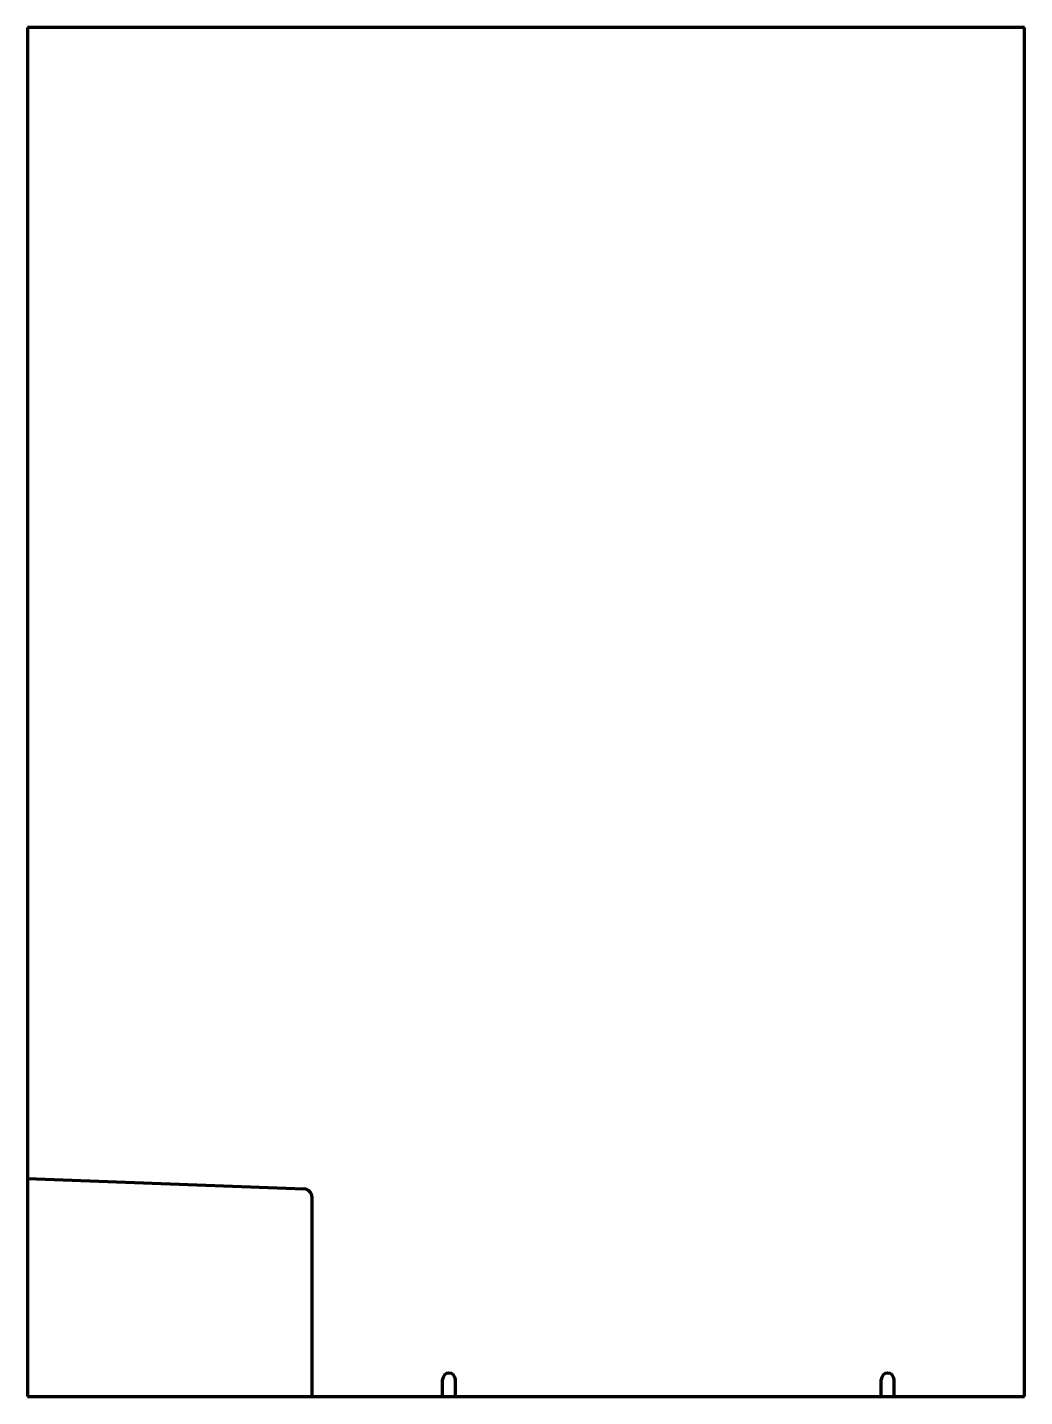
# Model space of a CAD drawing. Header units: inches. Extents: x 0 to 58.2, y 0 to 80.
import ezdxf

# ---------------------------------------------------------------- set-up
doc = ezdxf.new("R2010")
doc.units = ezdxf.units.IN
doc.header["$MEASUREMENT"] = 0
doc.layers.add('1', color=7, linetype='Continuous')

msp = doc.modelspace()

# ---------------------------------------------------------------- linework, layer by layer
at = {"color": 7, "lineweight": 90}
for p, q in [((0, 80), (0, 0)), ((58.25, 80), (0, 80)), ((58.25, 0), (58.25, 80)), ((0, 0), (58.25, 0))]:
    msp.add_line(p, q, dxfattribs=at)
at = {"layer": '1', "color": 7, "lineweight": 90}
for p, q in [((0, 12.75), (16.144, 12.143)), ((16.625, 0), (16.625, 11.643)), ((24.25, 0), (24.25, 1)), ((25, 0), (25, 1)), ((49.875, 0), (49.875, 1)), ((50.625, 0), (50.625, 1))]:
    msp.add_line(p, q, dxfattribs=at)
for centre, radius, end in [((16.125, 11.643), 0.5, 87.84704), ((24.625, 1), 0.375, 180), ((50.25, 1), 0.375, 180)]:
    msp.add_arc(centre, radius, 0, end, dxfattribs=at)

doc.saveas('drawing.dxf')
